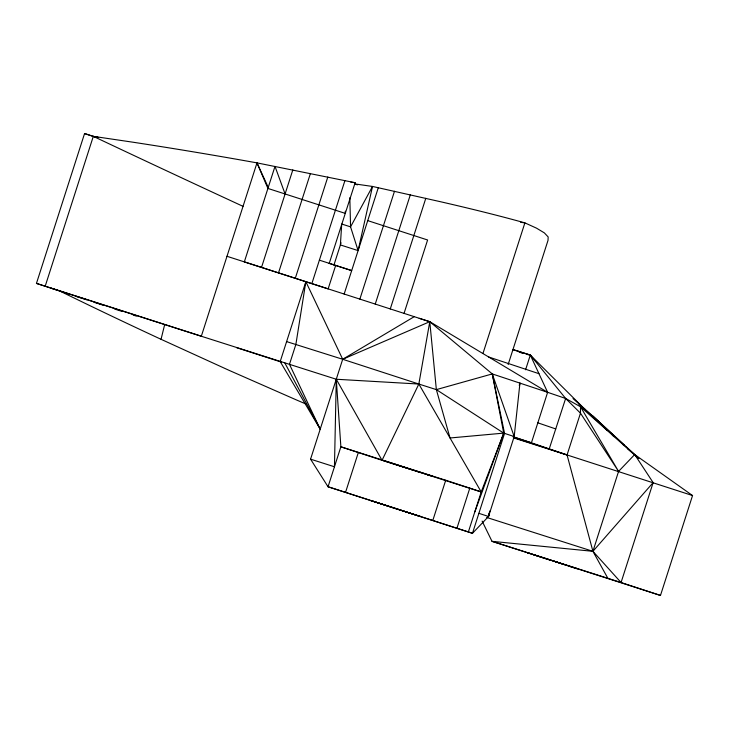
<?xml version="1.0" encoding="UTF-8"?>
<svg xmlns="http://www.w3.org/2000/svg" width="729" height="729" viewBox="0 0 729 729"><rect width="100%" height="100%" fill="white"/><g stroke="black" fill="none" stroke-linecap="round" stroke-linejoin="round"><path stroke-width="1.09" d="M345.3 211.173L345.282 213.378L329.253 263.333M638.777 458.495L580.503 406.773L580.475 413.179L567.053 454.96L592.923 551.315L607.868 578.307M50.902 288.146L59.66 290.944A347.551 1.212 17.8 0 1 164.672 324.569L336.279 379.253L334.456 466.779L310.563 459.161L342.694 359.279L414.254 316.659M519.267 385.267L519.95 383.126L514.191 436.562L488.53 516.487L472.474 533.3L328.041 486.762L310.563 459.161M578.808 403.984L592.777 416.059L607.603 430.657L584.813 409.179L565.64 398.462L547.625 392.32L429.773 321.689L305.852 281.667L295.892 344.352L289.477 364.327L320.222 429.199L280.191 361.584L305.852 281.667L226.992 256.298M286.606 341.6L342.694 359.279L429.773 321.689L418.847 384.037L382.042 460.309L340.871 446.804L336.279 379.253L418.847 384.037L436.352 389.623L503.73 433.117L514.191 436.562L492.275 373.922L429.773 321.689L419.193 318.345M478.889 513.325L488.53 516.487L489.15 513.125M358.103 250.594L350.567 226.856L341.71 224.031L340.388 244.944L358.103 250.594L372.51 186.451L439.933 201.596A367.516 28.686 10 0 1 524.898 222.874L536.544 228.177L544.326 232.87L548.162 236.934L548.035 240.306L508.168 364.473M488.53 516.487L489.824 510.974M519.431 385.331L519.95 383.126M161.045 339.304L164.672 324.569M68.307 293.778L36.45 283.408L84.564 133.553L96.41 137.362M45.198 286.196L93.312 136.35L132.906 142.201A385.176 30.062 10 0 1 256.991 162.877L355.151 182.724L345.282 213.378L267.917 188.437L256.991 162.877L201.332 336.215A377.904 1.321 17.8 0 0 45.198 286.196L36.45 283.408M261.511 267.415L292.821 169.903M278.505 272.892L310.436 173.447M295.291 278.305L327.813 177.001M311.848 283.636L344.935 180.564M329.08 263.351L333.973 264.928L341.063 242.83M319.384 260.153L335.677 265.411L328.132 288.894L244.333 261.884L274.997 166.376L285.094 193.969M344.152 294.069L378.305 187.69M359.853 299.145L394.498 191.244M375.235 304.111L410.336 194.78M390.261 308.978L425.8 198.297M345.546 492.348L358.376 452.381M404.03 313.434L427.604 239.987L367.726 220.623M482.972 353.437L524.889 222.874L520.624 222.299M432.889 520.196L445.72 480.238L340.871 446.804L328.041 486.762L472.474 533.3L504.55 433.4L492.275 373.922L436.352 389.623L450.03 437.983L503.73 433.117L492.275 373.922L547.625 392.32L531.423 442.804L567.053 454.96L692.55 495.547L660.474 595.447L492.011 541.337L482.124 521.107M456.974 528.106L469.804 488.138L445.72 480.238M468.382 531.897L481.213 491.938L503.73 433.117L474.798 511.913M525.582 369.776L530.311 355.059L513.243 349.565M660.474 595.447L621.062 582.517L592.923 551.315L618.575 471.399L634.704 454.541L692.55 495.547M653.138 482.616L621.062 582.517L492.011 541.337L592.923 551.315L653.138 482.616L634.704 454.541L592.777 416.059L624.525 445.401M549.238 448.882L565.64 398.462L530.311 355.059L512.651 349.619M350.84 182.15L355.151 182.724M354.941 183.927L372.51 186.451L350.567 226.856L349.829 197.714M526.32 354.321L530.311 355.059L584.813 409.179L573.021 398.553M355.716 184.419L357.638 184.811M432.534 476.329L426.866 474.552M568.766 566.078L577.332 568.757L554.213 561.23M333.973 264.928L351.688 270.577L335.677 265.411M513.398 437.856L567.053 454.96L513.553 437.409M383.117 460.646L425.845 474.224M427.312 474.743L481.213 491.938L418.847 384.037L342.694 359.279L305.852 281.667M486.744 517.462L592.923 551.315M564.401 564.683L547.652 559.125M414.519 470.615L401.597 466.46M415.53 470.934L420.597 472.556M547.069 558.943L527.504 552.746L529.947 553.575M236.606 347.669L274.724 359.944A347.824 1.212 17.8 0 1 281.294 362.058M513.198 436.935L531.423 442.804L513.325 436.789M400.595 466.141L383.572 460.582L430.429 475.581M550.632 560.273L533.537 554.751M96.41 136.806L98.479 137.48M84.564 133.553L95.918 137.28M75.77 296.302L86.678 299.81M94.141 302.335L102.889 305.123M114.681 309.069L122.354 311.511M133.161 315.056L136.405 316.122M488.703 357L538.968 373.685M431.213 475.846L432.798 476.365M469.804 488.138L481.213 491.938M537.838 422.82L555.762 428.944M517.872 351.305L522.42 353.365M612.324 435.149L614.018 436.662M622.53 444.216L624.234 445.729M627.642 448.745L637 457.056M626.193 446.95L638.732 458.532M565.64 398.462L580.475 413.179L618.575 471.399L580.503 406.773M336.279 379.253L382.042 460.309M284.839 362.96L320.222 429.199M530.311 355.059L547.625 392.32M256.991 162.877L268.245 187.399M429.773 321.689L436.352 389.623M59.66 290.944A353.383 22.116 24.7 0 0 160.079 338.857L229.298 370.441L296.512 399.975A346.047 21.651 24.7 0 0 305.898 403.994M243.03 206.343A380.893 7.172 24.9 0 1 93.312 136.35M371.726 500.832L370.742 500.541L420.688 516.579L371.726 500.832"/></g></svg>
